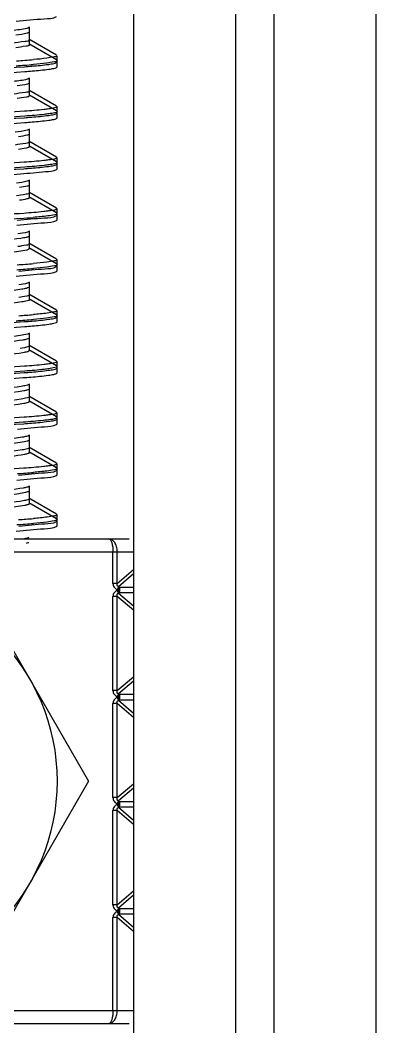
# Model space of a CAD drawing. Extents: x 4995099 to 5303443, y 4627657 to 4889583.
# Drawn here: x 5046034 to 5046242, y 4737128 to 4737716 of the extents above; entities that cross this region are included whole.
import ezdxf

# ---------------------------------------------------------------- set-up
doc = ezdxf.new("R2010")
doc.units = 0
doc.header["$LTSCALE"] = 1000
doc.header["$MEASUREMENT"] = 0
doc.layers.get('0').update_dxf_attribs({"color": 4, "linetype": 'CONTINUOUS'})

msp = doc.modelspace()

# ---------------------------------------------------------------- linework, layer by layer
at = {"linetype": 'Continuous'}
for p, q in [((5046100.42, 4737945.93), (5046100.42, 4732019.65)), ((5046159.95, 4737945.93), (5046159.95, 4732019.65)), ((5046182.28, 4737945.93), (5046182.28, 4732019.65)), ((5046241.81, 4737945.93), (5046241.81, 4732019.65)), ((5046039.66, 4737704.53), (5046039.66, 4737711.97)), ((5046039.66, 4737701.68), (5046039.66, 4737709.12)), ((5046055.49, 4737695.55), (5046039.34, 4737704.9)), ((5046055.49, 4737692.7), (5046039.34, 4737702.05)), ((5046055.49, 4737691.18), (5046055.77, 4737691.5)), ((5046055.77, 4737691.5), (5046055.77, 4737695.22)), ((5046055.77, 4737691.5), (5046055.77, 4737695.22)), ((5046055.77, 4737688.65), (5046055.77, 4737692.37)), ((5046055.77, 4737688.65), (5046055.77, 4737692.37)), ((5046055.49, 4737688.33), (5046055.77, 4737688.65)), ((5046039.66, 4737674.76), (5046039.66, 4737682.2)), ((5046039.66, 4737671.91), (5046039.66, 4737679.35)), ((5046055.49, 4737665.78), (5046039.34, 4737675.14)), ((5046055.49, 4737662.93), (5046039.34, 4737672.29)), ((5046055.49, 4737661.41), (5046055.77, 4737661.74)), ((5046055.77, 4737661.74), (5046055.77, 4737665.46)), ((5046055.77, 4737661.74), (5046055.77, 4737665.46)), ((5046055.77, 4737658.89), (5046055.77, 4737662.61)), ((5046055.77, 4737658.89), (5046055.77, 4737662.61)), ((5046055.49, 4737658.56), (5046055.77, 4737658.89)), ((5046039.66, 4737644.99), (5046039.66, 4737652.43)), ((5046039.66, 4737642.14), (5046039.66, 4737649.59)), ((5046055.49, 4737636.02), (5046039.34, 4737645.37)), ((5046055.49, 4737633.17), (5046039.34, 4737642.52)), ((5046055.49, 4737631.64), (5046055.77, 4737631.97)), ((5046055.77, 4737631.97), (5046055.77, 4737635.69)), ((5046055.77, 4737631.97), (5046055.77, 4737635.69)), ((5046055.77, 4737629.12), (5046055.77, 4737632.84)), ((5046055.77, 4737629.12), (5046055.77, 4737632.84)), ((5046055.49, 4737628.8), (5046055.77, 4737629.12)), ((5046039.66, 4737615.23), (5046039.66, 4737622.67)), ((5046039.66, 4737612.38), (5046039.66, 4737619.82)), ((5046055.49, 4737606.25), (5046039.34, 4737615.6)), ((5046055.49, 4737603.4), (5046039.34, 4737612.76)), ((5046055.49, 4737601.88), (5046055.77, 4737602.2)), ((5046055.77, 4737602.2), (5046055.77, 4737605.93)), ((5046055.77, 4737599.36), (5046055.77, 4737603.08)), ((5046055.77, 4737599.36), (5046055.77, 4737603.08)), ((5046055.49, 4737599.03), (5046055.77, 4737599.36)), ((5046039.66, 4737585.46), (5046039.66, 4737592.9)), ((5046039.66, 4737582.61), (5046039.66, 4737590.05)), ((5046055.49, 4737576.49), (5046039.34, 4737585.84)), ((5046055.49, 4737573.64), (5046039.34, 4737582.99)), ((5046055.49, 4737572.11), (5046055.77, 4737572.44)), ((5046055.77, 4737572.44), (5046055.77, 4737576.16)), ((5046055.77, 4737569.59), (5046055.77, 4737573.31)), ((5046055.77, 4737569.59), (5046055.77, 4737573.31)), ((5046055.49, 4737569.26), (5046055.77, 4737569.59)), ((5046039.66, 4737555.7), (5046039.66, 4737563.14)), ((5046039.66, 4737552.85), (5046039.66, 4737560.29)), ((5046055.49, 4737546.72), (5046039.34, 4737556.07)), ((5046055.49, 4737543.87), (5046039.34, 4737553.22)), ((5046055.49, 4737542.35), (5046055.77, 4737542.67)), ((5046055.77, 4737542.67), (5046055.77, 4737546.39)), ((5046055.77, 4737542.67), (5046055.77, 4737546.39)), ((5046055.77, 4737539.82), (5046055.77, 4737543.54)), ((5046055.77, 4737539.82), (5046055.77, 4737543.54)), ((5046055.49, 4737539.5), (5046055.77, 4737539.82)), ((5046039.66, 4737525.93), (5046039.66, 4737533.37)), ((5046055.49, 4737516.95), (5046039.34, 4737526.31)), ((5046039.66, 4737523.08), (5046039.66, 4737530.52)), ((5046055.49, 4737514.1), (5046039.34, 4737523.46)), ((5046055.77, 4737512.91), (5046055.77, 4737516.63)), ((5046055.77, 4737512.91), (5046055.77, 4737516.63)), ((5046055.77, 4737510.06), (5046055.77, 4737513.78)), ((5046055.77, 4737510.06), (5046055.77, 4737513.78)), ((5046055.49, 4737512.58), (5046055.77, 4737512.91)), ((5046055.49, 4737509.73), (5046055.77, 4737510.06)), ((5046039.66, 4737496.16), (5046039.66, 4737503.6)), ((5046055.49, 4737487.19), (5046039.34, 4737496.54)), ((5046039.66, 4737493.31), (5046039.66, 4737500.76)), ((5046055.49, 4737484.34), (5046039.34, 4737493.69)), ((5046055.77, 4737483.14), (5046055.77, 4737486.86)), ((5046055.77, 4737483.14), (5046055.77, 4737486.86)), ((5046055.77, 4737480.29), (5046055.77, 4737484.01)), ((5046055.77, 4737480.29), (5046055.77, 4737484.01)), ((5046055.49, 4737482.81), (5046055.77, 4737483.14)), ((5046055.49, 4737479.97), (5046055.77, 4737480.29)), ((5046039.66, 4737466.4), (5046039.66, 4737473.84)), ((5046055.49, 4737457.42), (5046039.34, 4737466.77)), ((5046039.66, 4737463.55), (5046039.66, 4737470.99)), ((5046055.49, 4737454.57), (5046039.34, 4737463.93)), ((5046055.77, 4737453.37), (5046055.77, 4737457.1)), ((5046055.77, 4737453.37), (5046055.77, 4737457.1)), ((5046055.49, 4737453.05), (5046055.77, 4737453.37)), ((5046055.49, 4737450.2), (5046055.77, 4737450.53)), ((5046055.77, 4737450.53), (5046055.77, 4737454.25)), ((5046055.77, 4737450.53), (5046055.77, 4737454.25)), ((5046039.66, 4737436.63), (5046039.66, 4737444.07)), ((5046055.49, 4737427.66), (5046039.34, 4737437.01)), ((5046039.66, 4737433.78), (5046039.66, 4737441.22)), ((5046055.49, 4737424.81), (5046039.34, 4737434.16)), ((5046055.77, 4737423.61), (5046055.77, 4737427.33)), ((5046055.77, 4737423.61), (5046055.77, 4737427.33)), ((5046055.49, 4737423.28), (5046055.77, 4737423.61)), ((5046055.49, 4737420.43), (5046055.77, 4737420.76)), ((5046055.77, 4737420.76), (5046055.77, 4737424.48)), ((5046055.77, 4737420.76), (5046055.77, 4737424.48)), ((5045775.61, 4737413.11), (5046097.81, 4737413.11)), ((5045773, 4737405.67), (5046100.42, 4737405.67)), ((5046088.41, 4737387.11), (5046088.41, 4737405.67)), ((5046090.89, 4737387.11), (5046090.89, 4737405.67)), ((5046005.45, 4737390.79), (5046074.19, 4737271.72)), ((5046090.89, 4737387.11), (5046100.42, 4737395.21)), ((5046100.42, 4737392.69), (5046091.58, 4737385.18)), ((5046090.89, 4737387.11), (5046088.41, 4737387.11)), ((5046091.58, 4737385.18), (5046090.83, 4737383.6)), ((5046091.35, 4737383.35), (5046092.1, 4737384.93)), ((5046092.1, 4737384.93), (5046091.58, 4737385.18)), ((5046092.1, 4737384.93), (5046100.42, 4737384.93)), ((5046090.89, 4737379.58), (5046088.41, 4737379.58)), ((5046088.41, 4737324.61), (5046088.41, 4737379.58)), ((5046091.35, 4737383.35), (5046090.83, 4737383.6)), ((5046090.83, 4737383.1), (5046091.35, 4737383.35)), ((5046091.57, 4737381.52), (5046090.83, 4737383.1)), ((5046090.89, 4737324.61), (5046090.89, 4737379.58)), ((5046100.42, 4737371.48), (5046090.89, 4737379.58)), ((5046091.35, 4737383.35), (5046092.1, 4737381.77)), ((5046091.57, 4737381.52), (5046092.1, 4737381.77)), ((5046091.57, 4737381.52), (5046100.42, 4737374.01)), ((5046092.1, 4737381.77), (5046100.42, 4737381.77)), ((5046090.89, 4737324.61), (5046100.42, 4737332.7)), ((5046100.42, 4737330.18), (5046091.58, 4737322.67)), ((5046090.89, 4737324.61), (5046088.41, 4737324.61)), ((5046091.58, 4737322.67), (5046090.83, 4737321.09)), ((5046091.35, 4737320.84), (5046090.83, 4737321.09)), ((5046090.83, 4737320.59), (5046091.35, 4737320.84)), ((5046091.57, 4737319.02), (5046090.83, 4737320.59)), ((5046091.35, 4737320.84), (5046092.1, 4737322.42)), ((5046091.35, 4737320.84), (5046092.1, 4737319.26)), ((5046091.57, 4737319.02), (5046092.1, 4737319.26)), ((5046092.1, 4737322.42), (5046091.58, 4737322.67)), ((5046092.1, 4737322.42), (5046100.42, 4737322.42)), ((5046092.1, 4737319.26), (5046100.42, 4737319.26)), ((5046090.89, 4737317.08), (5046088.41, 4737317.08)), ((5046088.41, 4737262.1), (5046088.41, 4737317.08)), ((5046090.89, 4737262.1), (5046090.89, 4737317.08)), ((5046100.42, 4737308.98), (5046090.89, 4737317.08)), ((5046091.57, 4737319.02), (5046100.42, 4737311.5)), ((5046074.19, 4737271.72), (5046005.45, 4737152.66)), ((5046090.89, 4737262.1), (5046100.42, 4737270.19)), ((5046100.42, 4737267.67), (5046091.58, 4737260.16)), ((5046090.89, 4737262.1), (5046088.41, 4737262.1)), ((5046090.89, 4737254.57), (5046088.41, 4737254.57)), ((5046088.41, 4737199.59), (5046088.41, 4737254.57)), ((5046091.58, 4737260.16), (5046090.83, 4737258.58)), ((5046091.35, 4737258.33), (5046090.83, 4737258.58)), ((5046090.83, 4737258.09), (5046091.35, 4737258.33)), ((5046091.57, 4737256.51), (5046090.83, 4737258.09)), ((5046090.89, 4737199.59), (5046090.89, 4737254.57)), ((5046100.42, 4737246.47), (5046090.89, 4737254.57)), ((5046091.35, 4737258.33), (5046092.1, 4737259.91)), ((5046091.35, 4737258.33), (5046092.1, 4737256.75)), ((5046091.57, 4737256.51), (5046092.1, 4737256.75)), ((5046091.57, 4737256.51), (5046100.42, 4737248.99)), ((5046092.1, 4737259.91), (5046091.58, 4737260.16)), ((5046092.1, 4737259.91), (5046100.42, 4737259.91)), ((5046092.1, 4737256.75), (5046100.42, 4737256.75)), ((5046090.89, 4737199.59), (5046100.42, 4737207.68)), ((5046100.42, 4737205.16), (5046091.58, 4737197.65)), ((5046090.89, 4737199.59), (5046088.41, 4737199.59)), ((5046091.58, 4737197.65), (5046090.83, 4737196.07)), ((5046091.35, 4737195.82), (5046090.83, 4737196.07)), ((5046090.83, 4737195.58), (5046091.35, 4737195.82)), ((5046091.35, 4737195.82), (5046092.1, 4737197.4)), ((5046091.35, 4737195.82), (5046092.1, 4737194.24)), ((5046092.1, 4737197.4), (5046091.58, 4737197.65)), ((5046092.1, 4737197.4), (5046100.42, 4737197.4)), ((5046090.89, 4737192.06), (5046088.41, 4737192.06)), ((5046088.41, 4737137.78), (5046088.41, 4737192.06)), ((5046091.57, 4737194), (5046090.83, 4737195.58)), ((5046090.89, 4737137.78), (5046090.89, 4737192.06)), ((5046100.42, 4737183.96), (5046090.89, 4737192.06)), ((5046091.57, 4737194), (5046092.1, 4737194.24)), ((5046091.57, 4737194), (5046100.42, 4737186.48)), ((5046092.1, 4737194.24), (5046100.42, 4737194.24)), ((5045773, 4737137.78), (5046100.42, 4737137.78)), ((5045775.61, 4737130.34), (5046097.81, 4737130.34))]:
    msp.add_line(p, q, dxfattribs=at)
msp.add_circle((5045936.71, 4737271.72), 119.06, dxfattribs=at)
for centre, radius, start, end in [((5045997.21, 4738223.83), 535.63, 273.71269, 274.79976), ((5045997.54, 4738222.55), 531.49, 273.73353, 274.8002), ((5046000.73, 4738090.35), 491.31, 273.94625, 274.80342), ((5045998.07, 4738096.76), 524.74, 273.76776, 274.80098), ((5045997.73, 4738098.27), 529.11, 273.74555, 274.80046), ((5045999.24, 4738052.33), 510.03, 273.84221, 274.80385), ((5045997.23, 4738074.8), 535.43, 273.71371, 274.79978), ((5045998.27, 4737972.35), 522.24, 273.78054, 274.80127), ((5046031.83, 4737458.11), 25.92, 281.40239, 282.18952), ((5045999.1, 4737934.93), 511.7, 273.83192, 274.80491), ((5045997.75, 4737949.23), 528.9, 273.74663, 274.80048)]:
    msp.add_arc(centre, radius, start, end, dxfattribs=at)
for points, knots in [([(5046031.9, 4737715.37), (5046037.37, 4737715.73), (5046045.01, 4737716.79), (5046053.37, 4737716.88), (5046055.49, 4737718.09)], [0, 0, 0, 0, 0.691368, 1, 1, 1, 1]), ([(5046039.34, 4737711.59), (5046038.97, 4737711.38), (5046035.74, 4737710.46), (5046032.44, 4737710.16), (5046029.56, 4737709.85)], [0, 0, 0, 0, 0.126652, 1, 1, 1, 1]), ([(5046039.34, 4737708.74), (5046039.04, 4737708.57), (5046036.54, 4737707.78), (5046033.95, 4737707.51), (5046031.72, 4737707.25)], [0, 0, 0, 0, 0.133308, 1, 1, 1, 1]), ([(5046039.66, 4737704.53), (5046039.67, 4737703.6), (5046034.48, 4737703.42), (5046032.08, 4737702.68), (5046029.56, 4737702.41)], [0, 0, 0, 0, 0.266577, 1, 1, 1, 1]), ([(5046039.66, 4737701.68), (5046039.67, 4737700.94), (5046035.65, 4737700.6), (5046033.71, 4737700.04), (5046031.72, 4737699.8)], [0, 0, 0, 0, 0.269457, 1, 1, 1, 1]), ([(5046036.74, 4737688.79), (5046038.2, 4737688.89), (5046042.93, 4737689.26), (5046047.66, 4737689.69), (5046050.91, 4737690.14)], [0, 0, 0, 0, 0.307395, 1, 1, 1, 1]), ([(5046055.77, 4737692.37), (5046055.77, 4737691.8), (5046052.73, 4737691.47), (5046051.22, 4737691.05), (5046049.69, 4737690.85)], [0, 0, 0, 0, 0.270622, 1, 1, 1, 1]), ([(5046055.77, 4737695.22), (5046055.77, 4737694.66), (5046052.76, 4737694.32), (5046051.25, 4737693.9), (5046049.74, 4737693.71)], [0, 0, 0, 0, 0.270741, 1, 1, 1, 1]), ([(5046050.91, 4737690.14), (5046051.91, 4737690.28), (5046053.44, 4737690.55), (5046055, 4737690.9), (5046055.49, 4737691.18)], [0, 0, 0, 0, 0.643373, 1, 1, 1, 1]), ([(5045836.56, 4737679.33), (5045850.89, 4737680.38), (5045917.63, 4737683.64), (5045984.45, 4737684.95), (5046036.74, 4737688.79)], [0, 0, 0, 0, 0.215151, 1, 1, 1, 1]), ([(5045837.09, 4737676.52), (5045851.49, 4737677.56), (5045918.14, 4737680.81), (5045984.88, 4737682.11), (5046037, 4737685.96)], [0, 0, 0, 0, 0.216514, 1, 1, 1, 1]), ([(5046037, 4737685.96), (5046038.44, 4737686.06), (5046043.11, 4737686.43), (5046047.78, 4737686.85), (5046050.99, 4737687.31)], [0, 0, 0, 0, 0.307538, 1, 1, 1, 1]), ([(5046050.99, 4737687.31), (5046051.97, 4737687.45), (5046053.47, 4737687.71), (5046055.01, 4737688.05), (5046055.49, 4737688.33)], [0, 0, 0, 0, 0.642718, 1, 1, 1, 1]), ([(5046039.34, 4737681.82), (5046039, 4737681.63), (5046036.06, 4737680.76), (5046033.05, 4737680.47), (5046030.43, 4737680.18)], [0, 0, 0, 0, 0.129068, 1, 1, 1, 1]), ([(5046039.34, 4737678.98), (5046039.06, 4737678.82), (5046036.82, 4737678.08), (5046034.5, 4737677.83), (5046032.5, 4737677.57)], [0, 0, 0, 0, 0.136277, 1, 1, 1, 1]), ([(5046039.66, 4737674.76), (5046039.67, 4737673.91), (5046034.95, 4737673.66), (5046032.74, 4737672.99), (5046030.43, 4737672.74)], [0, 0, 0, 0, 0.267461, 1, 1, 1, 1]), ([(5046039.66, 4737671.91), (5046039.66, 4737671.24), (5046036.07, 4737670.85), (5046034.29, 4737670.36), (5046032.5, 4737670.13)], [0, 0, 0, 0, 0.270956, 1, 1, 1, 1]), ([(5046036.74, 4737662.74), (5046022.39, 4737661.69), (5045955.65, 4737658.44), (5045888.82, 4737657.13), (5045836.56, 4737653.28)], [0, 0, 0, 0, 0.215501, 1, 1, 1, 1]), ([(5046036.58, 4737659.01), (5046038.04, 4737659.12), (5046042.81, 4737659.49), (5046047.58, 4737659.91), (5046050.86, 4737660.37)], [0, 0, 0, 0, 0.307303, 1, 1, 1, 1]), ([(5046050.91, 4737664.1), (5046050.01, 4737663.97), (5046045.3, 4737663.4), (5046040.57, 4737663.02), (5046036.74, 4737662.74)], [0, 0, 0, 0, 0.191417, 1, 1, 1, 1]), ([(5046050.99, 4737661.26), (5046050.1, 4737661.14), (5046045.45, 4737660.56), (5046040.78, 4737660.19), (5046037, 4737659.91)], [0, 0, 0, 0, 0.191295, 1, 1, 1, 1]), ([(5046050.86, 4737660.37), (5046051.87, 4737660.51), (5046053.42, 4737660.78), (5046055, 4737661.13), (5046055.49, 4737661.41)], [0, 0, 0, 0, 0.643789, 1, 1, 1, 1]), ([(5046055.77, 4737665.46), (5046055.77, 4737664.99), (5046053.39, 4737664.59), (5046052.13, 4737664.27), (5046050.91, 4737664.1)], [0, 0, 0, 0, 0.27436, 1, 1, 1, 1]), ([(5046055.77, 4737662.61), (5046055.77, 4737662.15), (5046053.43, 4737661.75), (5046052.19, 4737661.43), (5046050.99, 4737661.26)], [0, 0, 0, 0, 0.274658, 1, 1, 1, 1]), ([(5045836.5, 4737649.56), (5045850.81, 4737650.61), (5045917.5, 4737653.86), (5045984.29, 4737655.19), (5046036.58, 4737659.01)], [0, 0, 0, 0, 0.214864, 1, 1, 1, 1]), ([(5045836.84, 4737646.73), (5045851.22, 4737647.78), (5045917.91, 4737651.03), (5045984.71, 4737652.34), (5046036.92, 4737656.19)], [0, 0, 0, 0, 0.21591, 1, 1, 1, 1]), ([(5046037, 4737659.91), (5046022.74, 4737658.86), (5045956.09, 4737655.61), (5045889.36, 4737654.27), (5045837.09, 4737650.47)], [0, 0, 0, 0, 0.21445, 1, 1, 1, 1]), ([(5046036.92, 4737656.19), (5046038.36, 4737656.29), (5046043.05, 4737656.66), (5046047.74, 4737657.08), (5046050.97, 4737657.54)], [0, 0, 0, 0, 0.307518, 1, 1, 1, 1]), ([(5046050.97, 4737657.54), (5046051.95, 4737657.68), (5046053.46, 4737657.94), (5046055.01, 4737658.29), (5046055.49, 4737658.56)], [0, 0, 0, 0, 0.642899, 1, 1, 1, 1]), ([(5046039.34, 4737652.06), (5046039.02, 4737651.88), (5046036.37, 4737651.06), (5046033.64, 4737650.78), (5046031.27, 4737650.51)], [0, 0, 0, 0, 0.131751, 1, 1, 1, 1]), ([(5046039.33, 4737649.21), (5046039.08, 4737649.06), (5046037.09, 4737648.38), (5046035.01, 4737648.14), (5046033.24, 4737647.9)], [0, 0, 0, 0, 0.139499, 1, 1, 1, 1]), ([(5046039.66, 4737644.99), (5046039.67, 4737644.22), (5046035.41, 4737643.91), (5046033.37, 4737643.31), (5046031.27, 4737643.07)], [0, 0, 0, 0, 0.26872, 1, 1, 1, 1]), ([(5046039.66, 4737642.14), (5046039.66, 4737641.54), (5046036.47, 4737641.11), (5046034.85, 4737640.68), (5046033.24, 4737640.46)], [0, 0, 0, 0, 0.272705, 1, 1, 1, 1]), ([(5046036.58, 4737632.96), (5046022.2, 4737631.91), (5045955.5, 4737628.66), (5045888.71, 4737627.36), (5045836.5, 4737623.51)], [0, 0, 0, 0, 0.215909, 1, 1, 1, 1]), ([(5046050.86, 4737634.33), (5046049.95, 4737634.2), (5046045.2, 4737633.62), (5046040.43, 4737633.25), (5046036.58, 4737632.96)], [0, 0, 0, 0, 0.191492, 1, 1, 1, 1]), ([(5046050.97, 4737631.49), (5046050.07, 4737631.37), (5046045.41, 4737630.79), (5046040.72, 4737630.42), (5046036.92, 4737630.14)], [0, 0, 0, 0, 0.191309, 1, 1, 1, 1]), ([(5046050.8, 4737630.6), (5046051.82, 4737630.74), (5046053.39, 4737631.01), (5046054.99, 4737631.36), (5046055.49, 4737631.64)], [0, 0, 0, 0, 0.64429, 1, 1, 1, 1]), ([(5046055.77, 4737635.69), (5046055.77, 4737635.54), (5046054.02, 4737634.43), (5046052.42, 4737634.54), (5046050.86, 4737634.33)], [0, 0, 0, 0, 0.089025, 1, 1, 1, 1]), ([(5046055.77, 4737632.84), (5046055.77, 4737632.38), (5046053.42, 4737631.98), (5046052.17, 4737631.66), (5046050.97, 4737631.49)], [0, 0, 0, 0, 0.274575, 1, 1, 1, 1]), ([(5045836.42, 4737619.78), (5045850.69, 4737620.84), (5045917.33, 4737624.09), (5045984.06, 4737625.43), (5046036.33, 4737629.22)], [0, 0, 0, 0, 0.214461, 1, 1, 1, 1]), ([(5046036.92, 4737630.14), (5046022.62, 4737629.09), (5045955.92, 4737625.83), (5045889.12, 4737624.51), (5045836.84, 4737620.69)], [0, 0, 0, 0, 0.214858, 1, 1, 1, 1]), ([(5045847.1, 4737617.64), (5045861.59, 4737618.52), (5045924.06, 4737621.44), (5045986.62, 4737622.9), (5046034.54, 4737626.25)], [0, 0, 0, 0, 0.231984, 1, 1, 1, 1]), ([(5046034.54, 4737626.25), (5046039.38, 4737626.59), (5046046.19, 4737627.53), (5046053.59, 4737627.71), (5046055.49, 4737628.8)], [0, 0, 0, 0, 0.689218, 1, 1, 1, 1]), ([(5046036.33, 4737629.22), (5046037.81, 4737629.33), (5046042.64, 4737629.71), (5046047.48, 4737630.13), (5046050.8, 4737630.6)], [0, 0, 0, 0, 0.307276, 1, 1, 1, 1]), ([(5046039.34, 4737622.29), (5046039.05, 4737622.13), (5046036.66, 4737621.36), (5046034.2, 4737621.1), (5046032.07, 4737620.84)], [0, 0, 0, 0, 0.134595, 1, 1, 1, 1]), ([(5046039.33, 4737619.44), (5046039.1, 4737619.31), (5046037.35, 4737618.69), (5046035.5, 4737618.45), (5046033.94, 4737618.23)], [0, 0, 0, 0, 0.14301, 1, 1, 1, 1]), ([(5046039.66, 4737615.23), (5046039.67, 4737614.52), (5046035.84, 4737614.16), (5046033.97, 4737613.63), (5046032.07, 4737613.4)], [0, 0, 0, 0, 0.270092, 1, 1, 1, 1]), ([(5046039.66, 4737612.38), (5046039.66, 4737611.83), (5046036.85, 4737611.38), (5046035.37, 4737610.99), (5046033.94, 4737610.79)], [0, 0, 0, 0, 0.274738, 1, 1, 1, 1]), ([(5046036.33, 4737603.18), (5046021.92, 4737602.13), (5045955.28, 4737598.89), (5045888.55, 4737597.59), (5045836.42, 4737593.74)], [0, 0, 0, 0, 0.216509, 1, 1, 1, 1]), ([(5046032.56, 4737599.2), (5046037.87, 4737599.55), (5046045.31, 4737600.58), (5046053.42, 4737600.69), (5046055.49, 4737601.88)], [0, 0, 0, 0, 0.690867, 1, 1, 1, 1]), ([(5046050.8, 4737604.55), (5046049.88, 4737604.42), (5046045.07, 4737603.84), (5046040.24, 4737603.46), (5046036.33, 4737603.18)], [0, 0, 0, 0, 0.191495, 1, 1, 1, 1]), ([(5046055.77, 4737603.08), (5046055.77, 4737602.56), (5046053.09, 4737602.19), (5046051.71, 4737601.82), (5046050.35, 4737601.64)], [0, 0, 0, 0, 0.272444, 1, 1, 1, 1]), ([(5046055.77, 4737605.93), (5046055.77, 4737605.77), (5046054, 4737604.66), (5046052.38, 4737604.77), (5046050.8, 4737604.55)], [0, 0, 0, 0, 0.088784, 1, 1, 1, 1]), ([(5046034.54, 4737600.2), (5046021.32, 4737599.28), (5045958.85, 4737596.23), (5045896.31, 4737594.57), (5045847.1, 4737591.6)], [0, 0, 0, 0, 0.211795, 1, 1, 1, 1]), ([(5046032.29, 4737596.33), (5046037.67, 4737596.69), (5046045.19, 4737597.73), (5046053.4, 4737597.83), (5046055.49, 4737599.03)], [0, 0, 0, 0, 0.691069, 1, 1, 1, 1]), ([(5046039.33, 4737592.53), (5046039.07, 4737592.37), (5046036.94, 4737591.66), (5046034.73, 4737591.41), (5046032.83, 4737591.17)], [0, 0, 0, 0, 0.137672, 1, 1, 1, 1]), ([(5046039.33, 4737589.68), (5046038.82, 4737589.38), (5046037.21, 4737589), (5046035.62, 4737588.71), (5046034.6, 4737588.56)], [0, 0, 0, 0, 0.361214, 1, 1, 1, 1]), ([(5046034.6, 4737588.56), (5046021.86, 4737586.67), (5045988.23, 4737585.21), (5045934.37, 4737582.56), (5045881.49, 4737579.68), (5045849.06, 4737578.5), (5045837.3, 4737576.42)], [0, 0, 0, 0, 0.195338, 0.50968, 0.818636, 1, 1, 1, 1]), ([(5046039.66, 4737585.46), (5046039.66, 4737584.82), (5046036.25, 4737584.41), (5046034.54, 4737583.95), (5046032.83, 4737583.73)], [0, 0, 0, 0, 0.271698, 1, 1, 1, 1]), ([(5046034.6, 4737581.12), (5046020.95, 4737579.09), (5045985.06, 4737577.66), (5045938.21, 4737575.23), (5045895.58, 4737573.22), (5045868.03, 4737571.9), (5045848.38, 4737570.14), (5045837.92, 4737569.49), (5045834.66, 4737568.36)], [0, 0, 0, 0, 0.206553, 0.536269, 0.702877, 0.845559, 0.948364, 1, 1, 1, 1]), ([(5046039.66, 4737582.61), (5046039.66, 4737582.45), (5046037.91, 4737581.25), (5046036.2, 4737581.36), (5046034.6, 4737581.12)], [0, 0, 0, 0, 0.091796, 1, 1, 1, 1]), ([(5046033.41, 4737569.49), (5046038.52, 4737569.84), (5046045.69, 4737570.83), (5046053.49, 4737570.97), (5046055.49, 4737572.11)], [0, 0, 0, 0, 0.690197, 1, 1, 1, 1]), ([(5046055.77, 4737573.31), (5046055.77, 4737572.75), (5046052.77, 4737572.4), (5046051.27, 4737571.99), (5046049.77, 4737571.8)], [0, 0, 0, 0, 0.270815, 1, 1, 1, 1]), ([(5046055.77, 4737576.16), (5046055.77, 4737575.6), (5046052.8, 4737575.25), (5046051.31, 4737574.85), (5046049.82, 4737574.66)], [0, 0, 0, 0, 0.27096, 1, 1, 1, 1]), ([(5046031.91, 4737566.54), (5046037.37, 4737566.9), (5046045.02, 4737567.96), (5046053.37, 4737568.05), (5046055.49, 4737569.26)], [0, 0, 0, 0, 0.691359, 1, 1, 1, 1]), ([(5046039.33, 4737562.76), (5046039.09, 4737562.62), (5046037.21, 4737561.97), (5046035.23, 4737561.72), (5046033.55, 4737561.5)], [0, 0, 0, 0, 0.140996, 1, 1, 1, 1]), ([(5046035.22, 4737558.89), (5046022.59, 4737556.89), (5045988.75, 4737555.52), (5045934.45, 4737552.81), (5045881.14, 4737549.82), (5045848.49, 4737548.78), (5045836.82, 4737546.56)], [0, 0, 0, 0, 0.192978, 0.509549, 0.82079, 1, 1, 1, 1]), ([(5046039.66, 4737555.7), (5046039.66, 4737555.11), (5046036.64, 4737554.67), (5046035.08, 4737554.26), (5046033.55, 4737554.05)], [0, 0, 0, 0, 0.273505, 1, 1, 1, 1]), ([(5046039.33, 4737559.91), (5046038.88, 4737559.65), (5046037.49, 4737559.29), (5046036.1, 4737559.03), (5046035.22, 4737558.89)], [0, 0, 0, 0, 0.36678, 1, 1, 1, 1]), ([(5046035.22, 4737551.45), (5046021.78, 4737549.32), (5045985.94, 4737548), (5045939.04, 4737545.5), (5045896.06, 4737543.48), (5045868.22, 4737542.16), (5045848.4, 4737540.35), (5045837.85, 4737539.74), (5045834.6, 4737538.57)], [0, 0, 0, 0, 0.202975, 0.533469, 0.701272, 0.84507, 0.948501, 1, 1, 1, 1]), ([(5046039.66, 4737552.85), (5046039.66, 4737552.41), (5046037.53, 4737551.92), (5046036.34, 4737551.63), (5046035.22, 4737551.45)], [0, 0, 0, 0, 0.279898, 1, 1, 1, 1]), ([(5046055.77, 4737543.54), (5046055.77, 4737542.97), (5046052.73, 4737542.64), (5046051.22, 4737542.22), (5046049.69, 4737542.02)], [0, 0, 0, 0, 0.270628, 1, 1, 1, 1]), ([(5046055.77, 4737546.39), (5046055.77, 4737545.85), (5046052.93, 4737545.5), (5046051.5, 4737545.11), (5046050.07, 4737544.92)], [0, 0, 0, 0, 0.271617, 1, 1, 1, 1]), ([(5045836.56, 4737530.5), (5045850.89, 4737531.55), (5045917.63, 4737534.81), (5045984.46, 4737536.12), (5046036.75, 4737539.96)], [0, 0, 0, 0, 0.215159, 1, 1, 1, 1]), ([(5045837.1, 4737527.69), (5045851.5, 4737528.73), (5045918.14, 4737531.98), (5045984.88, 4737533.28), (5046037.01, 4737537.13)], [0, 0, 0, 0, 0.216534, 1, 1, 1, 1]), ([(5046036.75, 4737539.96), (5046038.2, 4737540.06), (5046042.93, 4737540.43), (5046047.66, 4737540.86), (5046050.91, 4737541.31)], [0, 0, 0, 0, 0.307399, 1, 1, 1, 1]), ([(5046037.01, 4737537.13), (5046038.44, 4737537.23), (5046043.11, 4737537.6), (5046047.78, 4737538.02), (5046050.99, 4737538.48)], [0, 0, 0, 0, 0.307538, 1, 1, 1, 1]), ([(5046050.91, 4737541.31), (5046051.91, 4737541.45), (5046053.44, 4737541.72), (5046055, 4737542.07), (5046055.49, 4737542.35)], [0, 0, 0, 0, 0.643357, 1, 1, 1, 1]), ([(5046050.99, 4737538.48), (5046051.97, 4737538.62), (5046053.47, 4737538.88), (5046055.01, 4737539.22), (5046055.49, 4737539.5)], [0, 0, 0, 0, 0.642712, 1, 1, 1, 1]), ([(5046034.23, 4737531.83), (5046021.56, 4737530), (5045977.65, 4737528.12), (5045912.39, 4737524.04), (5045859.42, 4737523.32), (5045838.02, 4737519.86)], [0, 0, 0, 0, 0.19541, 0.669181, 1, 1, 1, 1]), ([(5046039.33, 4737532.99), (5046039.11, 4737532.87), (5046037.46, 4737532.27), (5046035.71, 4737532.04), (5046034.23, 4737531.83)], [0, 0, 0, 0, 0.144669, 1, 1, 1, 1]), ([(5046035.8, 4737529.22), (5046024.66, 4737527.33), (5045994.16, 4737526.07), (5045943.81, 4737523.31), (5045890.83, 4737520.91), (5045856.94, 4737519.2), (5045843.18, 4737517.68)], [0, 0, 0, 0, 0.175715, 0.472791, 0.784833, 1, 1, 1, 1]), ([(5046039.66, 4737525.93), (5046039.66, 4737525.76), (5046037.75, 4737524.51), (5046035.95, 4737524.63), (5046034.23, 4737524.38)], [0, 0, 0, 0, 0.09033, 1, 1, 1, 1]), ([(5046039.33, 4737530.15), (5046038.94, 4737529.92), (5046037.74, 4737529.59), (5046036.55, 4737529.35), (5046035.8, 4737529.22)], [0, 0, 0, 0, 0.372977, 1, 1, 1, 1]), ([(5046035.8, 4737521.78), (5046024.66, 4737519.89), (5045994.16, 4737518.62), (5045943.81, 4737515.87), (5045890.83, 4737513.47), (5045856.94, 4737511.76), (5045843.18, 4737510.24)], [0, 0, 0, 0, 0.175715, 0.472791, 0.784833, 1, 1, 1, 1]), ([(5046039.66, 4737523.08), (5046039.66, 4737522.69), (5046037.84, 4737522.2), (5046036.77, 4737521.94), (5046035.8, 4737521.78)], [0, 0, 0, 0, 0.283217, 1, 1, 1, 1]), ([(5046036.75, 4737513.91), (5046022.39, 4737512.86), (5045955.66, 4737509.61), (5045888.83, 4737508.3), (5045836.56, 4737504.45)], [0, 0, 0, 0, 0.215488, 1, 1, 1, 1]), ([(5046050.91, 4737515.27), (5046050.01, 4737515.14), (5046045.3, 4737514.57), (5046040.57, 4737514.19), (5046036.75, 4737513.91)], [0, 0, 0, 0, 0.191413, 1, 1, 1, 1]), ([(5046055.77, 4737516.63), (5046055.77, 4737516.16), (5046053.39, 4737515.76), (5046052.13, 4737515.44), (5046050.91, 4737515.27)], [0, 0, 0, 0, 0.274367, 1, 1, 1, 1]), ([(5046055.77, 4737513.78), (5046055.77, 4737513.32), (5046053.43, 4737512.92), (5046052.19, 4737512.6), (5046050.99, 4737512.43)], [0, 0, 0, 0, 0.27466, 1, 1, 1, 1]), ([(5045836.5, 4737500.73), (5045850.81, 4737501.78), (5045917.51, 4737505.03), (5045984.3, 4737506.36), (5046036.58, 4737510.18)], [0, 0, 0, 0, 0.214872, 1, 1, 1, 1]), ([(5046037.01, 4737511.08), (5046022.74, 4737510.03), (5045956.1, 4737506.78), (5045889.36, 4737505.44), (5045837.1, 4737501.64)], [0, 0, 0, 0, 0.214435, 1, 1, 1, 1]), ([(5045853.69, 4737498.96), (5045868.41, 4737499.78), (5045929.15, 4737502.55), (5045989.98, 4737503.98), (5046035.93, 4737507.28)], [0, 0, 0, 0, 0.242393, 1, 1, 1, 1]), ([(5046035.93, 4737507.28), (5046037.44, 4737507.39), (5046042.38, 4737507.77), (5046047.31, 4737508.2), (5046050.71, 4737508.67)], [0, 0, 0, 0, 0.307317, 1, 1, 1, 1]), ([(5046036.58, 4737510.18), (5046038.05, 4737510.29), (5046042.82, 4737510.66), (5046047.58, 4737511.08), (5046050.86, 4737511.54)], [0, 0, 0, 0, 0.307305, 1, 1, 1, 1]), ([(5046050.99, 4737512.43), (5046050.1, 4737512.31), (5046045.45, 4737511.73), (5046040.78, 4737511.36), (5046037.01, 4737511.08)], [0, 0, 0, 0, 0.191295, 1, 1, 1, 1]), ([(5046050.71, 4737508.67), (5046051.75, 4737508.82), (5046053.35, 4737509.09), (5046054.99, 4737509.44), (5046055.49, 4737509.73)], [0, 0, 0, 0, 0.645021, 1, 1, 1, 1]), ([(5046050.86, 4737511.54), (5046051.87, 4737511.68), (5046053.42, 4737511.95), (5046055, 4737512.3), (5046055.49, 4737512.58)], [0, 0, 0, 0, 0.643774, 1, 1, 1, 1]), ([(5046034.88, 4737502.15), (5046022.18, 4737500.22), (5045988.44, 4737498.8), (5045934.37, 4737496.12), (5045881.29, 4737493.19), (5045848.77, 4737492.07), (5045837.06, 4737489.92)], [0, 0, 0, 0, 0.194375, 0.509802, 0.819766, 1, 1, 1, 1]), ([(5046039.33, 4737503.23), (5046038.85, 4737502.95), (5046037.33, 4737502.58), (5046035.84, 4737502.3), (5046034.88, 4737502.15)], [0, 0, 0, 0, 0.363608, 1, 1, 1, 1]), ([(5046036.34, 4737499.55), (5046027.71, 4737497.97), (5046003.61, 4737496.78), (5045946.54, 4737493.44), (5045898.06, 4737491.79), (5045864.93, 4737489.66)], [0, 0, 0, 0, 0.153234, 0.420019, 1, 1, 1, 1]), ([(5046039.66, 4737496.16), (5046039.66, 4737495.69), (5046037.35, 4737495.21), (5046036.08, 4737494.9), (5046034.88, 4737494.71)], [0, 0, 0, 0, 0.278286, 1, 1, 1, 1]), ([(5046039.33, 4737500.38), (5046038.99, 4737500.18), (5046037.98, 4737499.88), (5046036.97, 4737499.67), (5046036.34, 4737499.55)], [0, 0, 0, 0, 0.37991, 1, 1, 1, 1]), ([(5046034.88, 4737494.71), (5046021.25, 4737492.63), (5045985.21, 4737491.25), (5045938.14, 4737488.78), (5045895.25, 4737486.75), (5045867.59, 4737485.45), (5045848.04, 4737483.61), (5045837.65, 4737483.05), (5045834.51, 4737481.85)], [0, 0, 0, 0, 0.205905, 0.537229, 0.704613, 0.847545, 0.949803, 1, 1, 1, 1]), ([(5046036.34, 4737492.11), (5046027.71, 4737490.53), (5046003.61, 4737489.34), (5045946.54, 4737486), (5045898.06, 4737484.34), (5045864.93, 4737482.22)], [0, 0, 0, 0, 0.153234, 0.420019, 1, 1, 1, 1]), ([(5046039.66, 4737493.31), (5046039.66, 4737492.97), (5046038.12, 4737492.48), (5046037.18, 4737492.26), (5046036.34, 4737492.11)], [0, 0, 0, 0, 0.287204, 1, 1, 1, 1]), ([(5046036.58, 4737484.13), (5046022.21, 4737483.08), (5045955.51, 4737479.83), (5045888.71, 4737478.53), (5045836.5, 4737474.68)], [0, 0, 0, 0, 0.215892, 1, 1, 1, 1]), ([(5046050.86, 4737485.5), (5046049.96, 4737485.37), (5046045.21, 4737484.79), (5046040.44, 4737484.42), (5046036.58, 4737484.13)], [0, 0, 0, 0, 0.19149, 1, 1, 1, 1]), ([(5046055.77, 4737484.01), (5046055.77, 4737483.86), (5046053.96, 4737482.73), (5046052.31, 4737482.85), (5046050.71, 4737482.63)], [0, 0, 0, 0, 0.088431, 1, 1, 1, 1]), ([(5046055.77, 4737486.86), (5046055.77, 4737486.71), (5046054.03, 4737485.6), (5046052.42, 4737485.71), (5046050.86, 4737485.5)], [0, 0, 0, 0, 0.089033, 1, 1, 1, 1]), ([(5045836.42, 4737470.95), (5045850.69, 4737472.01), (5045917.33, 4737475.26), (5045984.07, 4737476.6), (5046036.34, 4737480.4)], [0, 0, 0, 0, 0.214475, 1, 1, 1, 1]), ([(5046035.93, 4737481.24), (5046023.47, 4737480.34), (5045962.73, 4737477.33), (5045901.94, 4737475.59), (5045853.69, 4737472.92)], [0, 0, 0, 0, 0.205332, 1, 1, 1, 1]), ([(5046032.71, 4737477.29), (5046037.98, 4737477.65), (5046045.37, 4737478.67), (5046053.43, 4737478.79), (5046055.49, 4737479.97)], [0, 0, 0, 0, 0.690751, 1, 1, 1, 1]), ([(5046050.71, 4737482.63), (5046049.77, 4737482.5), (5046044.86, 4737481.91), (5046039.92, 4737481.53), (5046035.93, 4737481.24)], [0, 0, 0, 0, 0.191433, 1, 1, 1, 1]), ([(5046036.34, 4737480.4), (5046037.82, 4737480.5), (5046042.65, 4737480.88), (5046047.48, 4737481.3), (5046050.8, 4737481.77)], [0, 0, 0, 0, 0.307276, 1, 1, 1, 1]), ([(5046050.8, 4737481.77), (5046051.83, 4737481.91), (5046053.39, 4737482.18), (5046054.99, 4737482.53), (5046055.49, 4737482.81)], [0, 0, 0, 0, 0.644275, 1, 1, 1, 1]), ([(5046035.48, 4737472.48), (5046022.91, 4737470.43), (5045989.03, 4737469.11), (5045934.59, 4737466.36), (5045881.09, 4737463.34), (5045848.32, 4737462.35), (5045836.67, 4737460.09)], [0, 0, 0, 0, 0.191736, 0.509065, 0.821327, 1, 1, 1, 1]), ([(5046039.33, 4737473.46), (5046038.91, 4737473.22), (5046037.6, 4737472.87), (5046036.31, 4737472.62), (5046035.48, 4737472.48)], [0, 0, 0, 0, 0.369442, 1, 1, 1, 1]), ([(5046036.84, 4737469.88), (5046026.44, 4737467.82), (5045996.91, 4737466.81), (5045947.45, 4737463.88), (5045894.01, 4737461.57), (5045859.35, 4737459.8), (5045844.99, 4737458.34)], [0, 0, 0, 0, 0.165505, 0.458699, 0.774611, 1, 1, 1, 1]), ([(5046039.66, 4737466.4), (5046039.66, 4737465.98), (5046037.67, 4737465.49), (5046036.53, 4737465.21), (5046035.48, 4737465.04)], [0, 0, 0, 0, 0.281296, 1, 1, 1, 1]), ([(5046039.33, 4737470.61), (5046039.04, 4737470.44), (5046038.21, 4737470.17), (5046037.36, 4737469.98), (5046036.84, 4737469.88)], [0, 0, 0, 0, 0.387704, 1, 1, 1, 1]), ([(5046035.48, 4737465.04), (5046022.07, 4737462.86), (5045986.09, 4737461.58), (5045938.99, 4737459.05), (5045895.76, 4737457.01), (5045867.79, 4737455.71), (5045848.09, 4737453.82), (5045837.59, 4737453.3), (5045834.46, 4737452.07)], [0, 0, 0, 0, 0.202243, 0.534298, 0.702881, 0.846954, 0.949881, 1, 1, 1, 1]), ([(5046036.83, 4737462.44), (5046026.42, 4737460.38), (5045996.88, 4737459.36), (5045947.43, 4737456.44), (5045894, 4737454.13), (5045859.35, 4737452.35), (5045844.99, 4737450.9)], [0, 0, 0, 0, 0.165599, 0.458794, 0.774654, 1, 1, 1, 1]), ([(5046039.66, 4737463.55), (5046039.66, 4737463.25), (5046038.38, 4737462.77), (5046037.55, 4737462.58), (5046036.83, 4737462.44)], [0, 0, 0, 0, 0.2919, 1, 1, 1, 1]), ([(5046050.8, 4737455.72), (5046049.88, 4737455.59), (5046045.07, 4737455.01), (5046040.24, 4737454.63), (5046036.34, 4737454.35)], [0, 0, 0, 0, 0.191497, 1, 1, 1, 1]), ([(5046055.77, 4737457.1), (5046055.77, 4737456.94), (5046054, 4737455.83), (5046052.38, 4737455.94), (5046050.8, 4737455.72)], [0, 0, 0, 0, 0.088791, 1, 1, 1, 1]), ([(5046036.34, 4737454.35), (5046021.93, 4737453.3), (5045955.29, 4737450.06), (5045888.55, 4737448.76), (5045836.42, 4737444.91)], [0, 0, 0, 0, 0.216489, 1, 1, 1, 1]), ([(5046032.31, 4737447.5), (5046037.68, 4737447.86), (5046045.2, 4737448.9), (5046053.4, 4737449), (5046055.49, 4737450.2)], [0, 0, 0, 0, 0.69106, 1, 1, 1, 1]), ([(5046033.3, 4737450.42), (5046038.43, 4737450.77), (5046045.64, 4737451.76), (5046053.49, 4737451.9), (5046055.49, 4737453.05)], [0, 0, 0, 0, 0.690301, 1, 1, 1, 1]), ([(5046055.77, 4737454.25), (5046055.77, 4737453.69), (5046052.82, 4737453.34), (5046051.34, 4737452.94), (5046049.85, 4737452.75)], [0, 0, 0, 0, 0.271048, 1, 1, 1, 1]), ([(5046036.04, 4737442.81), (5046025.06, 4737440.89), (5045994.78, 4737439.67), (5045944.62, 4737436.89), (5045891.53, 4737434.5), (5045857.46, 4737432.78), (5045843.57, 4737431.27)], [0, 0, 0, 0, 0.173459, 0.469678, 0.782575, 1, 1, 1, 1]), ([(5046039.33, 4737443.7), (5046038.96, 4737443.48), (5046037.85, 4737443.16), (5046036.74, 4737442.94), (5046036.04, 4737442.81)], [0, 0, 0, 0, 0.375957, 1, 1, 1, 1]), ([(5046037.3, 4737440.21), (5046027.29, 4737438.04), (5045998.23, 4737437.2), (5045949.27, 4737434.16), (5045895.62, 4737431.9), (5045860.61, 4737430.1), (5045845.94, 4737428.67)], [0, 0, 0, 0, 0.160367, 0.451606, 0.769465, 1, 1, 1, 1]), ([(5046039.33, 4737440.85), (5046039.09, 4737440.71), (5046038.41, 4737440.47), (5046037.72, 4737440.3), (5046037.3, 4737440.21)], [0, 0, 0, 0, 0.396512, 1, 1, 1, 1]), ([(5046036.04, 4737435.37), (5046025.06, 4737433.45), (5045994.78, 4737432.23), (5045944.62, 4737429.45), (5045891.53, 4737427.06), (5045857.46, 4737425.33), (5045843.57, 4737423.83)], [0, 0, 0, 0, 0.173459, 0.469678, 0.782575, 1, 1, 1, 1]), ([(5046036.95, 4737432.69), (5046026.74, 4737430.63), (5045997.58, 4737429.65), (5045948.59, 4737426.72), (5045895.24, 4737424.43), (5045860.49, 4737422.65), (5045845.94, 4737421.23)], [0, 0, 0, 0, 0.163392, 0.454692, 0.77088, 1, 1, 1, 1]), ([(5046039.66, 4737436.63), (5046039.66, 4737436.26), (5046037.97, 4737435.77), (5046036.96, 4737435.53), (5046036.04, 4737435.37)], [0, 0, 0, 0, 0.28487, 1, 1, 1, 1]), ([(5046039.66, 4737433.78), (5046039.66, 4737433.52), (5046038.62, 4737433.06), (5046037.9, 4737432.9), (5046037.3, 4737432.77)], [0, 0, 0, 0, 0.297941, 1, 1, 1, 1]), ([(5046055.77, 4737427.33), (5046055.77, 4737426.79), (5046052.94, 4737426.43), (5046051.5, 4737426.04), (5046050.07, 4737425.86)], [0, 0, 0, 0, 0.271622, 1, 1, 1, 1]), ([(5046031.92, 4737417.71), (5046037.38, 4737418.07), (5046045.03, 4737419.13), (5046053.37, 4737419.22), (5046055.49, 4737420.43)], [0, 0, 0, 0, 0.69135, 1, 1, 1, 1]), ([(5046033.41, 4737420.66), (5046038.52, 4737421.01), (5046045.69, 4737422), (5046053.49, 4737422.14), (5046055.49, 4737423.28)], [0, 0, 0, 0, 0.690199, 1, 1, 1, 1]), ([(5046055.77, 4737424.48), (5046055.77, 4737423.92), (5046052.78, 4737423.57), (5046051.27, 4737423.16), (5046049.77, 4737422.97)], [0, 0, 0, 0, 0.270822, 1, 1, 1, 1]), ([(5046039.33, 4737413.93), (5046039.01, 4737413.75), (5046038.08, 4737413.46), (5046037.15, 4737413.25), (5046036.57, 4737413.14)], [0, 0, 0, 0, 0.383249, 1, 1, 1, 1]), ([(5046039.33, 4737411.08), (5046039.13, 4737410.97), (5046038.6, 4737410.76), (5046038.05, 4737410.62), (5046037.72, 4737410.54)], [0, 0, 0, 0, 0.406518, 1, 1, 1, 1]), ([(5046086.02, 4737413.11), (5046086.37, 4737413.11), (5046087.19, 4737412.42), (5046088.15, 4737409.89), (5046088.41, 4737407.46), (5046088.41, 4737405.67)], [0, 0, 0, 0, 0.128078, 0.342475, 1, 1, 1, 1]), ([(5046090.89, 4737405.67), (5046090.89, 4737406.65), (5046090.65, 4737408.52), (5046089.62, 4737410.95), (5046088.05, 4737412.66), (5046086.66, 4737413.11), (5046086.02, 4737413.11)], [0, 0, 0, 0, 0.302203, 0.57488, 0.804028, 1, 1, 1, 1]), ([(5046088.41, 4737387.11), (5046088.41, 4737386.37), (5046088.92, 4737384.86), (5046090.16, 4737383.91), (5046090.83, 4737383.6)], [0, 0, 0, 0, 0.499355, 1, 1, 1, 1]), ([(5046091.58, 4737385.18), (5046091.22, 4737385.28), (5046090.64, 4737385.99), (5046090.8, 4737386.75), (5046090.89, 4737387.11)], [0, 0, 0, 0, 0.502447, 1, 1, 1, 1]), ([(5046092.1, 4737381.77), (5046092.33, 4737382.26), (5046092.49, 4737383.35), (5046092.33, 4737384.44), (5046092.1, 4737384.93)], [0, 0, 0, 0, 0.500048, 1, 1, 1, 1]), ([(5046090.83, 4737383.1), (5046090.16, 4737382.79), (5046088.92, 4737381.84), (5046088.41, 4737380.32), (5046088.41, 4737379.58)], [0, 0, 0, 0, 0.500643, 1, 1, 1, 1]), ([(5046090.89, 4737379.58), (5046090.8, 4737379.94), (5046090.64, 4737380.71), (5046091.22, 4737381.42), (5046091.57, 4737381.52)], [0, 0, 0, 0, 0.49632, 1, 1, 1, 1]), ([(5046088.41, 4737324.61), (5046088.41, 4737323.87), (5046088.92, 4737322.35), (5046090.16, 4737321.4), (5046090.83, 4737321.09)], [0, 0, 0, 0, 0.499355, 1, 1, 1, 1]), ([(5046090.83, 4737320.59), (5046090.16, 4737320.28), (5046088.92, 4737319.33), (5046088.41, 4737317.82), (5046088.41, 4737317.08)], [0, 0, 0, 0, 0.500643, 1, 1, 1, 1]), ([(5046091.58, 4737322.67), (5046091.22, 4737322.77), (5046090.64, 4737323.48), (5046090.8, 4737324.25), (5046090.89, 4737324.61)], [0, 0, 0, 0, 0.502447, 1, 1, 1, 1]), ([(5046092.1, 4737319.26), (5046092.33, 4737319.75), (5046092.49, 4737320.84), (5046092.33, 4737321.94), (5046092.1, 4737322.42)], [0, 0, 0, 0, 0.500048, 1, 1, 1, 1]), ([(5046090.89, 4737317.08), (5046090.8, 4737317.44), (5046090.64, 4737318.2), (5046091.22, 4737318.91), (5046091.57, 4737319.02)], [0, 0, 0, 0, 0.49632, 1, 1, 1, 1]), ([(5046088.41, 4737262.1), (5046088.41, 4737261.36), (5046088.92, 4737259.84), (5046090.16, 4737258.9), (5046090.83, 4737258.58)], [0, 0, 0, 0, 0.499355, 1, 1, 1, 1]), ([(5046091.58, 4737260.16), (5046091.22, 4737260.27), (5046090.64, 4737260.97), (5046090.8, 4737261.74), (5046090.89, 4737262.1)], [0, 0, 0, 0, 0.502447, 1, 1, 1, 1]), ([(5046090.83, 4737258.09), (5046090.16, 4737257.77), (5046088.92, 4737256.83), (5046088.41, 4737255.31), (5046088.41, 4737254.57)], [0, 0, 0, 0, 0.500643, 1, 1, 1, 1]), ([(5046090.89, 4737254.57), (5046090.8, 4737254.93), (5046090.64, 4737255.69), (5046091.22, 4737256.4), (5046091.57, 4737256.51)], [0, 0, 0, 0, 0.49632, 1, 1, 1, 1]), ([(5046092.1, 4737256.75), (5046092.33, 4737257.24), (5046092.49, 4737258.33), (5046092.33, 4737259.43), (5046092.1, 4737259.91)], [0, 0, 0, 0, 0.500048, 1, 1, 1, 1]), ([(5046088.41, 4737199.59), (5046088.41, 4737198.85), (5046088.92, 4737197.33), (5046090.16, 4737196.39), (5046090.83, 4737196.07)], [0, 0, 0, 0, 0.499355, 1, 1, 1, 1]), ([(5046091.58, 4737197.65), (5046091.22, 4737197.76), (5046090.64, 4737198.46), (5046090.8, 4737199.23), (5046090.89, 4737199.59)], [0, 0, 0, 0, 0.502447, 1, 1, 1, 1]), ([(5046092.1, 4737194.24), (5046092.33, 4737194.73), (5046092.49, 4737195.82), (5046092.33, 4737196.92), (5046092.1, 4737197.4)], [0, 0, 0, 0, 0.500048, 1, 1, 1, 1]), ([(5046090.83, 4737195.58), (5046090.16, 4737195.26), (5046088.92, 4737194.32), (5046088.41, 4737192.8), (5046088.41, 4737192.06)], [0, 0, 0, 0, 0.500643, 1, 1, 1, 1]), ([(5046090.89, 4737192.06), (5046090.8, 4737192.42), (5046090.64, 4737193.18), (5046091.22, 4737193.89), (5046091.57, 4737194)], [0, 0, 0, 0, 0.49632, 1, 1, 1, 1]), ([(5046088.41, 4737137.78), (5046088.41, 4737135.99), (5046088.15, 4737133.56), (5046087.19, 4737131.03), (5046086.37, 4737130.34), (5046086.02, 4737130.34)], [0, 0, 0, 0, 0.657525, 0.871922, 1, 1, 1, 1]), ([(5046086.02, 4737130.34), (5046086.66, 4737130.34), (5046088.05, 4737130.79), (5046089.62, 4737132.5), (5046090.65, 4737134.93), (5046090.89, 4737136.8), (5046090.89, 4737137.78)], [0, 0, 0, 0, 0.195972, 0.42512, 0.697797, 1, 1, 1, 1])]:
    msp.add_open_spline(points, degree=3, knots=knots, dxfattribs=at)
for points in [[(5046049.74, 4737693.71), (5046047.17, 4737693.38), (5046044.59, 4737693.14), (5046042.02, 4737692.92)], [(5046049.69, 4737690.85), (5046047.14, 4737690.53), (5046044.59, 4737690.29), (5046042.03, 4737690.08)], [(5046050.35, 4737601.64), (5046047.53, 4737601.27), (5046044.7, 4737601), (5046041.87, 4737600.76)], [(5046049.82, 4737574.66), (5046047.22, 4737574.32), (5046044.61, 4737574.08), (5046041.99, 4737573.86)], [(5046049.77, 4737571.8), (5046047.19, 4737571.47), (5046044.6, 4737571.23), (5046042.01, 4737571.01)], [(5046050.07, 4737544.92), (5046047.37, 4737544.57), (5046044.66, 4737544.32), (5046041.95, 4737544.09)], [(5046049.69, 4737542.02), (5046047.15, 4737541.7), (5046044.59, 4737541.46), (5046042.03, 4737541.25)], [(5046049.85, 4737452.75), (5046047.24, 4737452.41), (5046044.61, 4737452.17), (5046041.98, 4737451.94)], [(5046050.07, 4737425.86), (5046047.38, 4737425.51), (5046044.67, 4737425.26), (5046041.96, 4737425.03)], [(5046049.77, 4737422.97), (5046047.19, 4737422.64), (5046044.6, 4737422.4), (5046042.01, 4737422.18)]]:
    msp.add_open_spline(points, degree=3, dxfattribs=at)

doc.saveas('drawing.dxf')
